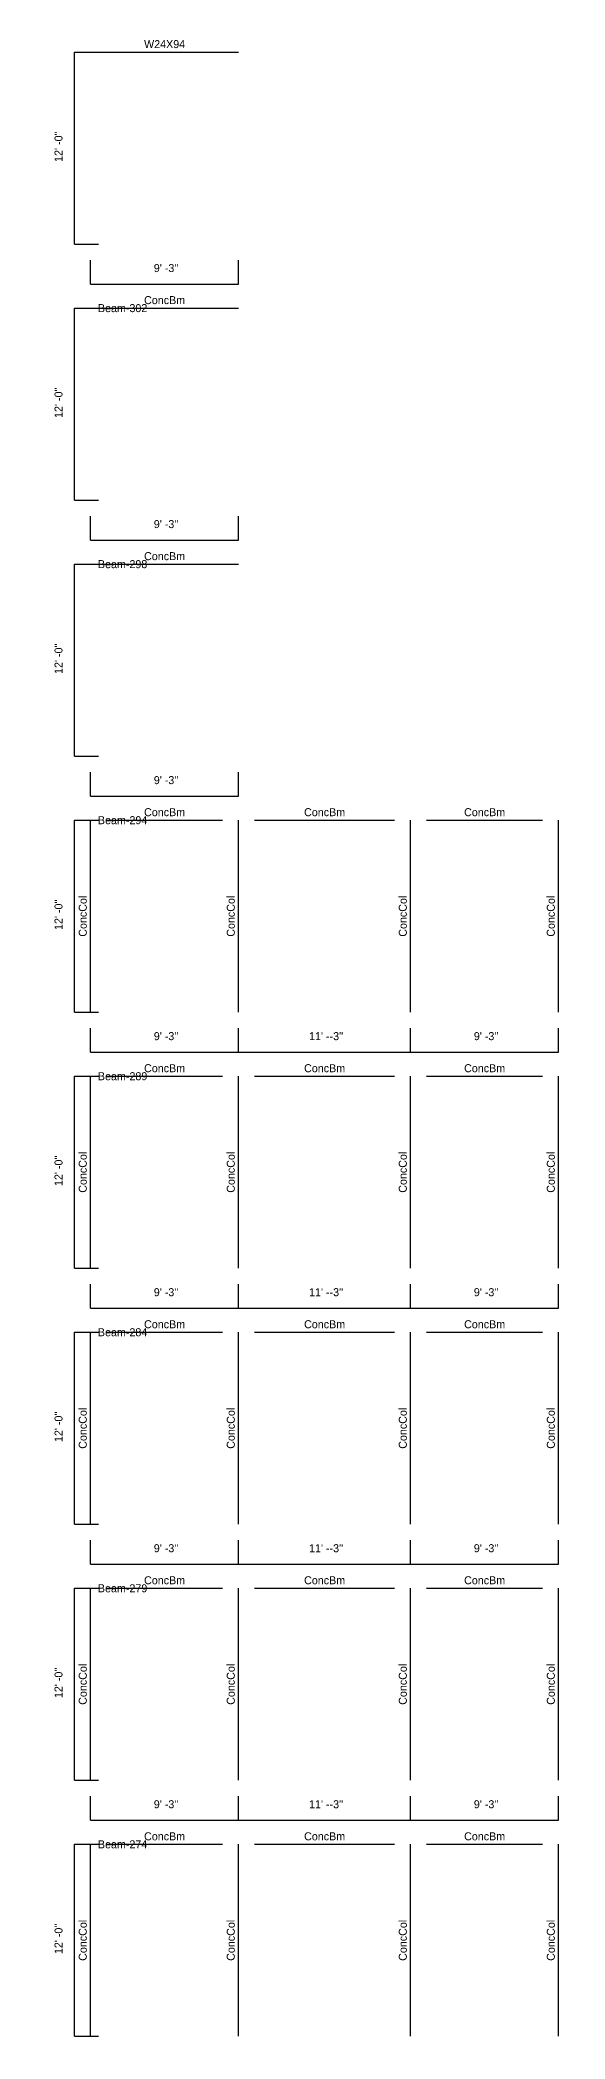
# Model space of a CAD drawing. Extents: x -38 to 2998, y -195 to 11529.
# Drawn here: x -38 to 356, y 10030 to 11529 of the extents above; entities that cross this region are included whole.
import ezdxf
from ezdxf.enums import TextEntityAlignment as Align

# ---------------------------------------------------------------- set-up
doc = ezdxf.new("R2010")
doc.units = 0
doc.header["$MEASUREMENT"] = 0
doc.layers.get('0').update_dxf_attribs({"linetype": 'CONTINUOUS'})
for name, color, linetype in [('CENTERLINES', 7, 'CONTINUOUS'), ('DIMENSIONS', 4, 'CONTINUOUS'), ('TEXT', 5, 'CONTINUOUS')]:
    doc.layers.add(name, color=color, linetype=linetype)
doc.dimstyles.get("Standard").update_dxf_attribs({"dimtxt": 0.18, "dimasz": 0.18, "dimexe": 0.18, "dimexo": 0.0625, "dimgap": 0.09, "dimtad": 0, "dimtih": 1, "dimtoh": 1, "dimdec": 4, "dimzin": 0, "dimtxsty": 'STANDARD', "dimcen": 0.09, "dimazin": 3, "dimtfac": 1, "dimtdec": 4, "dimtofl": 0, "dimtmove": 0, "dimatfit": 3, "dimtolj": 1, "dimtzin": 0})

# ---------------------------------------------------------------- blocks, each defined once
blk = doc.blocks.new('*D965')
at = {"color": 1, "linetype": 'BYBLOCK'}
for points in [[(-8.3, 10172.3), (-7.2, 10171.2), (-16.8, 10180.8), (-15.7, 10179.7)], [(-8.3, 10028.3), (-7.2, 10027.2), (-16.8, 10036.8), (-15.7, 10035.7)]]:
    blk.add_solid(points, dxfattribs=at)
at = {"layer": 'DIMENSIONS', "color": 9, "linetype": 'BYBLOCK'}
for p, q in [((-12, 10176), (6, 10176)), ((-12, 10032), (6, 10032))]:
    blk.add_line(p, q, dxfattribs=at)
at = {"layer": 'DIMENSIONS', "color": 0, "linetype": 'BYBLOCK'}
blk.add_line((-12, 10032), (-12, 10176), dxfattribs=at)
at = {"layer": 'DIMENSIONS', "color": 0, "linetype": 'BYBLOCK', "insert": (-24, 10104), "char_height": 6, "attachment_point": 5, "rotation": 90}
blk.add_mtext("\\A1; 12' -0''", dxfattribs=at)
blk = doc.blocks.new('*D966')
at = {"color": 1, "linetype": 'BYBLOCK'}
for points in [[(4.8, 10198.8), (3.7, 10197.7), (-3.7, 10190.3), (-4.8, 10189.2)], [(115.8, 10198.8), (114.7, 10197.7), (107.3, 10190.3), (106.2, 10189.2)]]:
    blk.add_solid(points, dxfattribs=at)
at = {"layer": 'DIMENSIONS', "color": 9, "linetype": 'BYBLOCK'}
for p, q in [((0, 10194), (0, 10212)), ((111, 10194), (111, 10212))]:
    blk.add_line(p, q, dxfattribs=at)
at = {"layer": 'DIMENSIONS', "color": 0, "linetype": 'BYBLOCK'}
blk.add_line((0, 10194), (111, 10194), dxfattribs=at)
at = {"layer": 'DIMENSIONS', "color": 0, "linetype": 'BYBLOCK', "insert": (55.5, 10206), "char_height": 6, "attachment_point": 5}
blk.add_mtext("\\A1; 9' -3''", dxfattribs=at)
blk = doc.blocks.new('*D967')
at = {"color": 1, "linetype": 'BYBLOCK'}
for points in [[(115.8, 10198.8), (114.7, 10197.7), (107.3, 10190.3), (106.2, 10189.2)], [(244.8, 10198.8), (243.7, 10197.7), (236.3, 10190.3), (235.2, 10189.2)]]:
    blk.add_solid(points, dxfattribs=at)
at = {"layer": 'DIMENSIONS', "color": 9, "linetype": 'BYBLOCK'}
for p, q in [((111, 10194), (111, 10212)), ((240, 10194), (240, 10212))]:
    blk.add_line(p, q, dxfattribs=at)
at = {"layer": 'DIMENSIONS', "color": 0, "linetype": 'BYBLOCK'}
blk.add_line((111, 10194), (240, 10194), dxfattribs=at)
at = {"layer": 'DIMENSIONS', "color": 0, "linetype": 'BYBLOCK', "insert": (175.5, 10206), "char_height": 6, "attachment_point": 5}
blk.add_mtext("\\A1; 11' --3''", dxfattribs=at)
blk = doc.blocks.new('*D968')
at = {"color": 1, "linetype": 'BYBLOCK'}
for points in [[(244.8, 10198.8), (243.7, 10197.7), (236.3, 10190.3), (235.2, 10189.2)], [(355.8, 10198.8), (354.7, 10197.7), (347.3, 10190.3), (346.2, 10189.2)]]:
    blk.add_solid(points, dxfattribs=at)
at = {"layer": 'DIMENSIONS', "color": 9, "linetype": 'BYBLOCK'}
for p, q in [((240, 10194), (240, 10212)), ((351, 10194), (351, 10212))]:
    blk.add_line(p, q, dxfattribs=at)
at = {"layer": 'DIMENSIONS', "color": 0, "linetype": 'BYBLOCK'}
blk.add_line((240, 10194), (351, 10194), dxfattribs=at)
at = {"layer": 'DIMENSIONS', "color": 0, "linetype": 'BYBLOCK', "insert": (295.5, 10206), "char_height": 6, "attachment_point": 5}
blk.add_mtext("\\A1; 9' -3''", dxfattribs=at)
blk = doc.blocks.new('*D969')
at = {"color": 1, "linetype": 'BYBLOCK'}
for points in [[(-8.3, 10364.3), (-7.2, 10363.2), (-16.8, 10372.8), (-15.7, 10371.7)], [(-8.3, 10220.3), (-7.2, 10219.2), (-16.8, 10228.8), (-15.7, 10227.7)]]:
    blk.add_solid(points, dxfattribs=at)
at = {"layer": 'DIMENSIONS', "color": 9, "linetype": 'BYBLOCK'}
for p, q in [((-12, 10368), (6, 10368)), ((-12, 10224), (6, 10224))]:
    blk.add_line(p, q, dxfattribs=at)
at = {"layer": 'DIMENSIONS', "color": 0, "linetype": 'BYBLOCK'}
blk.add_line((-12, 10224), (-12, 10368), dxfattribs=at)
at = {"layer": 'DIMENSIONS', "color": 0, "linetype": 'BYBLOCK', "insert": (-24, 10296), "char_height": 6, "attachment_point": 5, "rotation": 90}
blk.add_mtext("\\A1; 12' -0''", dxfattribs=at)
blk = doc.blocks.new('*D970')
at = {"color": 1, "linetype": 'BYBLOCK'}
for points in [[(4.8, 10390.8), (3.7, 10389.7), (-3.7, 10382.3), (-4.8, 10381.2)], [(115.8, 10390.8), (114.7, 10389.7), (107.3, 10382.3), (106.2, 10381.2)]]:
    blk.add_solid(points, dxfattribs=at)
at = {"layer": 'DIMENSIONS', "color": 9, "linetype": 'BYBLOCK'}
for p, q in [((0, 10386), (0, 10404)), ((111, 10386), (111, 10404))]:
    blk.add_line(p, q, dxfattribs=at)
at = {"layer": 'DIMENSIONS', "color": 0, "linetype": 'BYBLOCK'}
blk.add_line((0, 10386), (111, 10386), dxfattribs=at)
at = {"layer": 'DIMENSIONS', "color": 0, "linetype": 'BYBLOCK', "insert": (55.5, 10398), "char_height": 6, "attachment_point": 5}
blk.add_mtext("\\A1; 9' -3''", dxfattribs=at)
blk = doc.blocks.new('*D971')
at = {"color": 1, "linetype": 'BYBLOCK'}
for points in [[(115.8, 10390.8), (114.7, 10389.7), (107.3, 10382.3), (106.2, 10381.2)], [(244.8, 10390.8), (243.7, 10389.7), (236.3, 10382.3), (235.2, 10381.2)]]:
    blk.add_solid(points, dxfattribs=at)
at = {"layer": 'DIMENSIONS', "color": 9, "linetype": 'BYBLOCK'}
for p, q in [((111, 10386), (111, 10404)), ((240, 10386), (240, 10404))]:
    blk.add_line(p, q, dxfattribs=at)
at = {"layer": 'DIMENSIONS', "color": 0, "linetype": 'BYBLOCK'}
blk.add_line((111, 10386), (240, 10386), dxfattribs=at)
at = {"layer": 'DIMENSIONS', "color": 0, "linetype": 'BYBLOCK', "insert": (175.5, 10398), "char_height": 6, "attachment_point": 5}
blk.add_mtext("\\A1; 11' --3''", dxfattribs=at)
blk = doc.blocks.new('*D972')
at = {"color": 1, "linetype": 'BYBLOCK'}
for points in [[(244.8, 10390.8), (243.7, 10389.7), (236.3, 10382.3), (235.2, 10381.2)], [(355.8, 10390.8), (354.7, 10389.7), (347.3, 10382.3), (346.2, 10381.2)]]:
    blk.add_solid(points, dxfattribs=at)
at = {"layer": 'DIMENSIONS', "color": 9, "linetype": 'BYBLOCK'}
for p, q in [((240, 10386), (240, 10404)), ((351, 10386), (351, 10404))]:
    blk.add_line(p, q, dxfattribs=at)
at = {"layer": 'DIMENSIONS', "color": 0, "linetype": 'BYBLOCK'}
blk.add_line((240, 10386), (351, 10386), dxfattribs=at)
at = {"layer": 'DIMENSIONS', "color": 0, "linetype": 'BYBLOCK', "insert": (295.5, 10398), "char_height": 6, "attachment_point": 5}
blk.add_mtext("\\A1; 9' -3''", dxfattribs=at)
blk = doc.blocks.new('*D973')
at = {"color": 1, "linetype": 'BYBLOCK'}
for points in [[(-8.3, 10556.3), (-7.2, 10555.2), (-16.8, 10564.8), (-15.7, 10563.7)], [(-8.3, 10412.3), (-7.2, 10411.2), (-16.8, 10420.8), (-15.7, 10419.7)]]:
    blk.add_solid(points, dxfattribs=at)
at = {"layer": 'DIMENSIONS', "color": 9, "linetype": 'BYBLOCK'}
for p, q in [((-12, 10560), (6, 10560)), ((-12, 10416), (6, 10416))]:
    blk.add_line(p, q, dxfattribs=at)
at = {"layer": 'DIMENSIONS', "color": 0, "linetype": 'BYBLOCK'}
blk.add_line((-12, 10416), (-12, 10560), dxfattribs=at)
at = {"layer": 'DIMENSIONS', "color": 0, "linetype": 'BYBLOCK', "insert": (-24, 10488), "char_height": 6, "attachment_point": 5, "rotation": 90}
blk.add_mtext("\\A1; 12' -0''", dxfattribs=at)
blk = doc.blocks.new('*D974')
at = {"color": 1, "linetype": 'BYBLOCK'}
for points in [[(4.8, 10582.8), (3.7, 10581.7), (-3.7, 10574.3), (-4.8, 10573.2)], [(115.8, 10582.8), (114.7, 10581.7), (107.3, 10574.3), (106.2, 10573.2)]]:
    blk.add_solid(points, dxfattribs=at)
at = {"layer": 'DIMENSIONS', "color": 9, "linetype": 'BYBLOCK'}
for p, q in [((0, 10578), (0, 10596)), ((111, 10578), (111, 10596))]:
    blk.add_line(p, q, dxfattribs=at)
at = {"layer": 'DIMENSIONS', "color": 0, "linetype": 'BYBLOCK'}
blk.add_line((0, 10578), (111, 10578), dxfattribs=at)
at = {"layer": 'DIMENSIONS', "color": 0, "linetype": 'BYBLOCK', "insert": (55.5, 10590), "char_height": 6, "attachment_point": 5}
blk.add_mtext("\\A1; 9' -3''", dxfattribs=at)
blk = doc.blocks.new('*D975')
at = {"color": 1, "linetype": 'BYBLOCK'}
for points in [[(115.8, 10582.8), (114.7, 10581.7), (107.3, 10574.3), (106.2, 10573.2)], [(244.8, 10582.8), (243.7, 10581.7), (236.3, 10574.3), (235.2, 10573.2)]]:
    blk.add_solid(points, dxfattribs=at)
at = {"layer": 'DIMENSIONS', "color": 9, "linetype": 'BYBLOCK'}
for p, q in [((111, 10578), (111, 10596)), ((240, 10578), (240, 10596))]:
    blk.add_line(p, q, dxfattribs=at)
at = {"layer": 'DIMENSIONS', "color": 0, "linetype": 'BYBLOCK'}
blk.add_line((111, 10578), (240, 10578), dxfattribs=at)
at = {"layer": 'DIMENSIONS', "color": 0, "linetype": 'BYBLOCK', "insert": (175.5, 10590), "char_height": 6, "attachment_point": 5}
blk.add_mtext("\\A1; 11' --3''", dxfattribs=at)
blk = doc.blocks.new('*D976')
at = {"color": 1, "linetype": 'BYBLOCK'}
for points in [[(244.8, 10582.8), (243.7, 10581.7), (236.3, 10574.3), (235.2, 10573.2)], [(355.8, 10582.8), (354.7, 10581.7), (347.3, 10574.3), (346.2, 10573.2)]]:
    blk.add_solid(points, dxfattribs=at)
at = {"layer": 'DIMENSIONS', "color": 9, "linetype": 'BYBLOCK'}
for p, q in [((240, 10578), (240, 10596)), ((351, 10578), (351, 10596))]:
    blk.add_line(p, q, dxfattribs=at)
at = {"layer": 'DIMENSIONS', "color": 0, "linetype": 'BYBLOCK'}
blk.add_line((240, 10578), (351, 10578), dxfattribs=at)
at = {"layer": 'DIMENSIONS', "color": 0, "linetype": 'BYBLOCK', "insert": (295.5, 10590), "char_height": 6, "attachment_point": 5}
blk.add_mtext("\\A1; 9' -3''", dxfattribs=at)
blk = doc.blocks.new('*D977')
at = {"color": 1, "linetype": 'BYBLOCK'}
for points in [[(-8.3, 10748.3), (-7.2, 10747.2), (-16.8, 10756.8), (-15.7, 10755.7)], [(-8.3, 10604.3), (-7.2, 10603.2), (-16.8, 10612.8), (-15.7, 10611.7)]]:
    blk.add_solid(points, dxfattribs=at)
at = {"layer": 'DIMENSIONS', "color": 9, "linetype": 'BYBLOCK'}
for p, q in [((-12, 10752), (6, 10752)), ((-12, 10608), (6, 10608))]:
    blk.add_line(p, q, dxfattribs=at)
at = {"layer": 'DIMENSIONS', "color": 0, "linetype": 'BYBLOCK'}
blk.add_line((-12, 10608), (-12, 10752), dxfattribs=at)
at = {"layer": 'DIMENSIONS', "color": 0, "linetype": 'BYBLOCK', "insert": (-24, 10680), "char_height": 6, "attachment_point": 5, "rotation": 90}
blk.add_mtext("\\A1; 12' -0''", dxfattribs=at)
blk = doc.blocks.new('*D978')
at = {"color": 1, "linetype": 'BYBLOCK'}
for points in [[(4.8, 10774.8), (3.7, 10773.7), (-3.7, 10766.3), (-4.8, 10765.2)], [(115.8, 10774.8), (114.7, 10773.7), (107.3, 10766.3), (106.2, 10765.2)]]:
    blk.add_solid(points, dxfattribs=at)
at = {"layer": 'DIMENSIONS', "color": 9, "linetype": 'BYBLOCK'}
for p, q in [((0, 10770), (0, 10788)), ((111, 10770), (111, 10788))]:
    blk.add_line(p, q, dxfattribs=at)
at = {"layer": 'DIMENSIONS', "color": 0, "linetype": 'BYBLOCK'}
blk.add_line((0, 10770), (111, 10770), dxfattribs=at)
at = {"layer": 'DIMENSIONS', "color": 0, "linetype": 'BYBLOCK', "insert": (55.5, 10782), "char_height": 6, "attachment_point": 5}
blk.add_mtext("\\A1; 9' -3''", dxfattribs=at)
blk = doc.blocks.new('*D979')
at = {"color": 1, "linetype": 'BYBLOCK'}
for points in [[(115.8, 10774.8), (114.7, 10773.7), (107.3, 10766.3), (106.2, 10765.2)], [(244.8, 10774.8), (243.7, 10773.7), (236.3, 10766.3), (235.2, 10765.2)]]:
    blk.add_solid(points, dxfattribs=at)
at = {"layer": 'DIMENSIONS', "color": 9, "linetype": 'BYBLOCK'}
for p, q in [((111, 10770), (111, 10788)), ((240, 10770), (240, 10788))]:
    blk.add_line(p, q, dxfattribs=at)
at = {"layer": 'DIMENSIONS', "color": 0, "linetype": 'BYBLOCK'}
blk.add_line((111, 10770), (240, 10770), dxfattribs=at)
at = {"layer": 'DIMENSIONS', "color": 0, "linetype": 'BYBLOCK', "insert": (175.5, 10782), "char_height": 6, "attachment_point": 5}
blk.add_mtext("\\A1; 11' --3''", dxfattribs=at)
blk = doc.blocks.new('*D980')
at = {"color": 1, "linetype": 'BYBLOCK'}
for points in [[(244.8, 10774.8), (243.7, 10773.7), (236.3, 10766.3), (235.2, 10765.2)], [(355.8, 10774.8), (354.7, 10773.7), (347.3, 10766.3), (346.2, 10765.2)]]:
    blk.add_solid(points, dxfattribs=at)
at = {"layer": 'DIMENSIONS', "color": 9, "linetype": 'BYBLOCK'}
for p, q in [((240, 10770), (240, 10788)), ((351, 10770), (351, 10788))]:
    blk.add_line(p, q, dxfattribs=at)
at = {"layer": 'DIMENSIONS', "color": 0, "linetype": 'BYBLOCK'}
blk.add_line((240, 10770), (351, 10770), dxfattribs=at)
at = {"layer": 'DIMENSIONS', "color": 0, "linetype": 'BYBLOCK', "insert": (295.5, 10782), "char_height": 6, "attachment_point": 5}
blk.add_mtext("\\A1; 9' -3''", dxfattribs=at)
blk = doc.blocks.new('*D981')
at = {"color": 1, "linetype": 'BYBLOCK'}
for points in [[(-8.3, 10940.3), (-7.2, 10939.2), (-16.8, 10948.8), (-15.7, 10947.7)], [(-8.3, 10796.3), (-7.2, 10795.2), (-16.8, 10804.8), (-15.7, 10803.7)]]:
    blk.add_solid(points, dxfattribs=at)
at = {"layer": 'DIMENSIONS', "color": 9, "linetype": 'BYBLOCK'}
for p, q in [((-12, 10944), (6, 10944)), ((-12, 10800), (6, 10800))]:
    blk.add_line(p, q, dxfattribs=at)
at = {"layer": 'DIMENSIONS', "color": 0, "linetype": 'BYBLOCK'}
blk.add_line((-12, 10800), (-12, 10944), dxfattribs=at)
at = {"layer": 'DIMENSIONS', "color": 0, "linetype": 'BYBLOCK', "insert": (-24, 10872), "char_height": 6, "attachment_point": 5, "rotation": 90}
blk.add_mtext("\\A1; 12' -0''", dxfattribs=at)
blk = doc.blocks.new('*D982')
at = {"color": 1, "linetype": 'BYBLOCK'}
for points in [[(4.8, 10966.8), (3.7, 10965.7), (-3.7, 10958.3), (-4.8, 10957.2)], [(115.8, 10966.8), (114.7, 10965.7), (107.3, 10958.3), (106.2, 10957.2)]]:
    blk.add_solid(points, dxfattribs=at)
at = {"layer": 'DIMENSIONS', "color": 9, "linetype": 'BYBLOCK'}
for p, q in [((0, 10962), (0, 10980)), ((111, 10962), (111, 10980))]:
    blk.add_line(p, q, dxfattribs=at)
at = {"layer": 'DIMENSIONS', "color": 0, "linetype": 'BYBLOCK'}
blk.add_line((0, 10962), (111, 10962), dxfattribs=at)
at = {"layer": 'DIMENSIONS', "color": 0, "linetype": 'BYBLOCK', "insert": (55.5, 10974), "char_height": 6, "attachment_point": 5}
blk.add_mtext("\\A1; 9' -3''", dxfattribs=at)
blk = doc.blocks.new('*D983')
at = {"color": 1, "linetype": 'BYBLOCK'}
for points in [[(-8.3, 11132.3), (-7.2, 11131.2), (-16.8, 11140.8), (-15.7, 11139.7)], [(-8.3, 10988.3), (-7.2, 10987.2), (-16.8, 10996.8), (-15.7, 10995.7)]]:
    blk.add_solid(points, dxfattribs=at)
at = {"layer": 'DIMENSIONS', "color": 9, "linetype": 'BYBLOCK'}
for p, q in [((-12, 11136), (6, 11136)), ((-12, 10992), (6, 10992))]:
    blk.add_line(p, q, dxfattribs=at)
at = {"layer": 'DIMENSIONS', "color": 0, "linetype": 'BYBLOCK'}
blk.add_line((-12, 10992), (-12, 11136), dxfattribs=at)
at = {"layer": 'DIMENSIONS', "color": 0, "linetype": 'BYBLOCK', "insert": (-24, 11064), "char_height": 6, "attachment_point": 5, "rotation": 90}
blk.add_mtext("\\A1; 12' -0''", dxfattribs=at)
blk = doc.blocks.new('*D984')
at = {"color": 1, "linetype": 'BYBLOCK'}
for points in [[(4.8, 11158.8), (3.7, 11157.7), (-3.7, 11150.3), (-4.8, 11149.2)], [(115.8, 11158.8), (114.7, 11157.7), (107.3, 11150.3), (106.2, 11149.2)]]:
    blk.add_solid(points, dxfattribs=at)
at = {"layer": 'DIMENSIONS', "color": 9, "linetype": 'BYBLOCK'}
for p, q in [((0, 11154), (0, 11172)), ((111, 11154), (111, 11172))]:
    blk.add_line(p, q, dxfattribs=at)
at = {"layer": 'DIMENSIONS', "color": 0, "linetype": 'BYBLOCK'}
blk.add_line((0, 11154), (111, 11154), dxfattribs=at)
at = {"layer": 'DIMENSIONS', "color": 0, "linetype": 'BYBLOCK', "insert": (55.5, 11166), "char_height": 6, "attachment_point": 5}
blk.add_mtext("\\A1; 9' -3''", dxfattribs=at)
blk = doc.blocks.new('*D985')
at = {"color": 1, "linetype": 'BYBLOCK'}
for points in [[(-8.3, 11324.3), (-7.2, 11323.2), (-16.8, 11332.8), (-15.7, 11331.7)], [(-8.3, 11180.3), (-7.2, 11179.2), (-16.8, 11188.8), (-15.7, 11187.7)]]:
    blk.add_solid(points, dxfattribs=at)
at = {"layer": 'DIMENSIONS', "color": 9, "linetype": 'BYBLOCK'}
for p, q in [((-12, 11328), (6, 11328)), ((-12, 11184), (6, 11184))]:
    blk.add_line(p, q, dxfattribs=at)
at = {"layer": 'DIMENSIONS', "color": 0, "linetype": 'BYBLOCK'}
blk.add_line((-12, 11184), (-12, 11328), dxfattribs=at)
at = {"layer": 'DIMENSIONS', "color": 0, "linetype": 'BYBLOCK', "insert": (-24, 11256), "char_height": 6, "attachment_point": 5, "rotation": 90}
blk.add_mtext("\\A1; 12' -0''", dxfattribs=at)
blk = doc.blocks.new('*D986')
at = {"color": 1, "linetype": 'BYBLOCK'}
for points in [[(4.8, 11350.8), (3.7, 11349.7), (-3.7, 11342.3), (-4.8, 11341.2)], [(115.8, 11350.8), (114.7, 11349.7), (107.3, 11342.3), (106.2, 11341.2)]]:
    blk.add_solid(points, dxfattribs=at)
at = {"layer": 'DIMENSIONS', "color": 9, "linetype": 'BYBLOCK'}
for p, q in [((0, 11346), (0, 11364)), ((111, 11346), (111, 11364))]:
    blk.add_line(p, q, dxfattribs=at)
at = {"layer": 'DIMENSIONS', "color": 0, "linetype": 'BYBLOCK'}
blk.add_line((0, 11346), (111, 11346), dxfattribs=at)
at = {"layer": 'DIMENSIONS', "color": 0, "linetype": 'BYBLOCK', "insert": (55.5, 11358), "char_height": 6, "attachment_point": 5}
blk.add_mtext("\\A1; 9' -3''", dxfattribs=at)
blk = doc.blocks.new('*D987')
at = {"color": 1, "linetype": 'BYBLOCK'}
for points in [[(-8.3, 11516.3), (-7.2, 11515.2), (-16.8, 11524.8), (-15.7, 11523.7)], [(-8.3, 11372.3), (-7.2, 11371.2), (-16.8, 11380.8), (-15.7, 11379.7)]]:
    blk.add_solid(points, dxfattribs=at)
at = {"layer": 'DIMENSIONS', "color": 9, "linetype": 'BYBLOCK'}
for p, q in [((-12, 11520), (6, 11520)), ((-12, 11376), (6, 11376))]:
    blk.add_line(p, q, dxfattribs=at)
at = {"layer": 'DIMENSIONS', "color": 0, "linetype": 'BYBLOCK'}
blk.add_line((-12, 11376), (-12, 11520), dxfattribs=at)
at = {"layer": 'DIMENSIONS', "color": 0, "linetype": 'BYBLOCK', "insert": (-24, 11448), "char_height": 6, "attachment_point": 5, "rotation": 90}
blk.add_mtext("\\A1; 12' -0''", dxfattribs=at)

msp = doc.modelspace()

# ---------------------------------------------------------------- linework, layer by layer
at = {"layer": 'CENTERLINES', "color": 0, "linetype": 'CONTINUOUS'}
for p, q in [((0, 11520), (111, 11520)), ((0, 11328), (111, 11328)), ((0, 11136), (111, 11136)), ((0, 10800), (0, 10944)), ((12, 10944), (99, 10944)), ((111, 10800), (111, 10944)), ((123, 10944), (228, 10944)), ((240, 10800), (240, 10944)), ((252, 10944), (339, 10944)), ((351, 10800), (351, 10944)), ((0, 10608), (0, 10752)), ((12, 10752), (99, 10752)), ((111, 10608), (111, 10752)), ((123, 10752), (228, 10752)), ((240, 10608), (240, 10752)), ((252, 10752), (339, 10752)), ((351, 10608), (351, 10752)), ((0, 10416), (0, 10560)), ((12, 10560), (99, 10560)), ((111, 10416), (111, 10560)), ((123, 10560), (228, 10560)), ((240, 10416), (240, 10560)), ((252, 10560), (339, 10560)), ((351, 10416), (351, 10560)), ((0, 10224), (0, 10368)), ((12, 10368), (99, 10368)), ((111, 10224), (111, 10368)), ((123, 10368), (228, 10368)), ((240, 10224), (240, 10368)), ((252, 10368), (339, 10368)), ((351, 10224), (351, 10368)), ((0, 10032), (0, 10176)), ((12, 10176), (99, 10176)), ((111, 10032), (111, 10176)), ((123, 10176), (228, 10176)), ((240, 10032), (240, 10176)), ((252, 10176), (339, 10176)), ((351, 10032), (351, 10176))]:
    msp.add_line(p, q, dxfattribs=at)

# ---------------------------------------------------------------- texts
at = {"layer": 'TEXT', "color": 0}
for s, p in [('W24X94', (55.5, 11526)), ('ConcBm', (55.5, 11334)), ('Beam-302', (24, 11328)), ('Beam-298', (24, 11136)), ('ConcBm', (55.5, 11142)), ('Beam-294', (24, 10944)), ('ConcBm', (55.5, 10950)), ('ConcBm', (175.5, 10950)), ('ConcBm', (295.5, 10950)), ('Beam-289', (24, 10752)), ('ConcBm', (55.5, 10758)), ('ConcBm', (175.5, 10758)), ('ConcBm', (295.5, 10758)), ('ConcBm', (55.5, 10566)), ('ConcBm', (175.5, 10566)), ('ConcBm', (295.5, 10566)), ('Beam-284', (24, 10560)), ('ConcBm', (55.5, 10374)), ('ConcBm', (175.5, 10374)), ('ConcBm', (295.5, 10374)), ('Beam-279', (24, 10368)), ('Beam-274', (24, 10176)), ('ConcBm', (55.5, 10182)), ('ConcBm', (175.5, 10182)), ('ConcBm', (295.5, 10182))]:
    msp.add_text(s, height=6, dxfattribs=at).set_placement(p, align=Align.MIDDLE)
for p in [(-6, 10872), (105, 10872), (234, 10872), (345, 10872), (-6, 10680), (105, 10680), (234, 10680), (345, 10680), (-6, 10488), (105, 10488), (234, 10488), (345, 10488), (-6, 10296), (105, 10296), (234, 10296), (345, 10296), (-6, 10104), (105, 10104), (234, 10104), (345, 10104)]:
    msp.add_text('ConcCol', height=6, rotation=90, dxfattribs=at).set_placement(p, align=Align.MIDDLE)

# ---------------------------------------------------------------- dimensions: what is measured, and where the dimension line sits
at = {"layer": 'DIMENSIONS'}
for base, p1, p2, picture, middle in [((-12, 11520), (-24, 11376), (-24, 11520), '*D987', (-24, 11448)), ((111, 11346), (0, 11334), (111, 11334), '*D986', (55.5, 11334)), ((-12, 11328), (-24, 11184), (-24, 11328), '*D985', (-24, 11256)), ((111, 11154), (0, 11142), (111, 11142), '*D984', (55.5, 11142)), ((-12, 11136), (-24, 10992), (-24, 11136), '*D983', (-24, 11064)), ((111, 10962), (0, 10950), (111, 10950), '*D982', (55.5, 10950)), ((-12, 10944), (-24, 10800), (-24, 10944), '*D981', (-24, 10872)), ((111, 10770), (0, 10758), (111, 10758), '*D978', (55.5, 10758)), ((240, 10770), (111, 10758), (240, 10758), '*D979', (175.5, 10758)), ((351, 10770), (240, 10758), (351, 10758), '*D980', (295.5, 10758)), ((-12, 10752), (-24, 10608), (-24, 10752), '*D977', (-24, 10680)), ((111, 10578), (0, 10566), (111, 10566), '*D974', (55.5, 10566)), ((240, 10578), (111, 10566), (240, 10566), '*D975', (175.5, 10566)), ((351, 10578), (240, 10566), (351, 10566), '*D976', (295.5, 10566)), ((-12, 10560), (-24, 10416), (-24, 10560), '*D973', (-24, 10488)), ((111, 10386), (0, 10374), (111, 10374), '*D970', (55.5, 10374)), ((240, 10386), (111, 10374), (240, 10374), '*D971', (175.5, 10374)), ((351, 10386), (240, 10374), (351, 10374), '*D972', (295.5, 10374)), ((-12, 10368), (-24, 10224), (-24, 10368), '*D969', (-24, 10296)), ((111, 10194), (0, 10182), (111, 10182), '*D966', (55.5, 10182)), ((240, 10194), (111, 10182), (240, 10182), '*D967', (175.5, 10182)), ((351, 10194), (240, 10182), (351, 10182), '*D968', (295.5, 10182)), ((-12, 10176), (-24, 10032), (-24, 10176), '*D965', (-24, 10104))]:
    dim = msp.add_linear_dim(base=base, p1=p1, p2=p2, dimstyle='STANDARD', dxfattribs=at)
    dim.commit()
    dim.dimension.update_dxf_attribs({"geometry": picture, "text_midpoint": middle})

doc.saveas('drawing.dxf')
